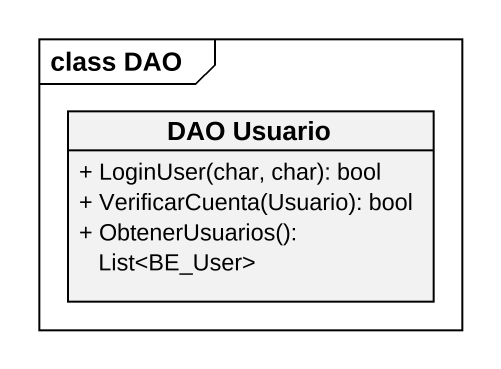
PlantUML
@startuml
mainframe class DAO
hide circle
hide empty members
skinparam classAttributeIconSize 0
class "DAO Usuario" as DAO_Usuario {
  + LoginUser(char, char): bool
  + VerificarCuenta(Usuario): bool
  + ObtenerUsuarios(): List<BE_User>
}
@enduml
